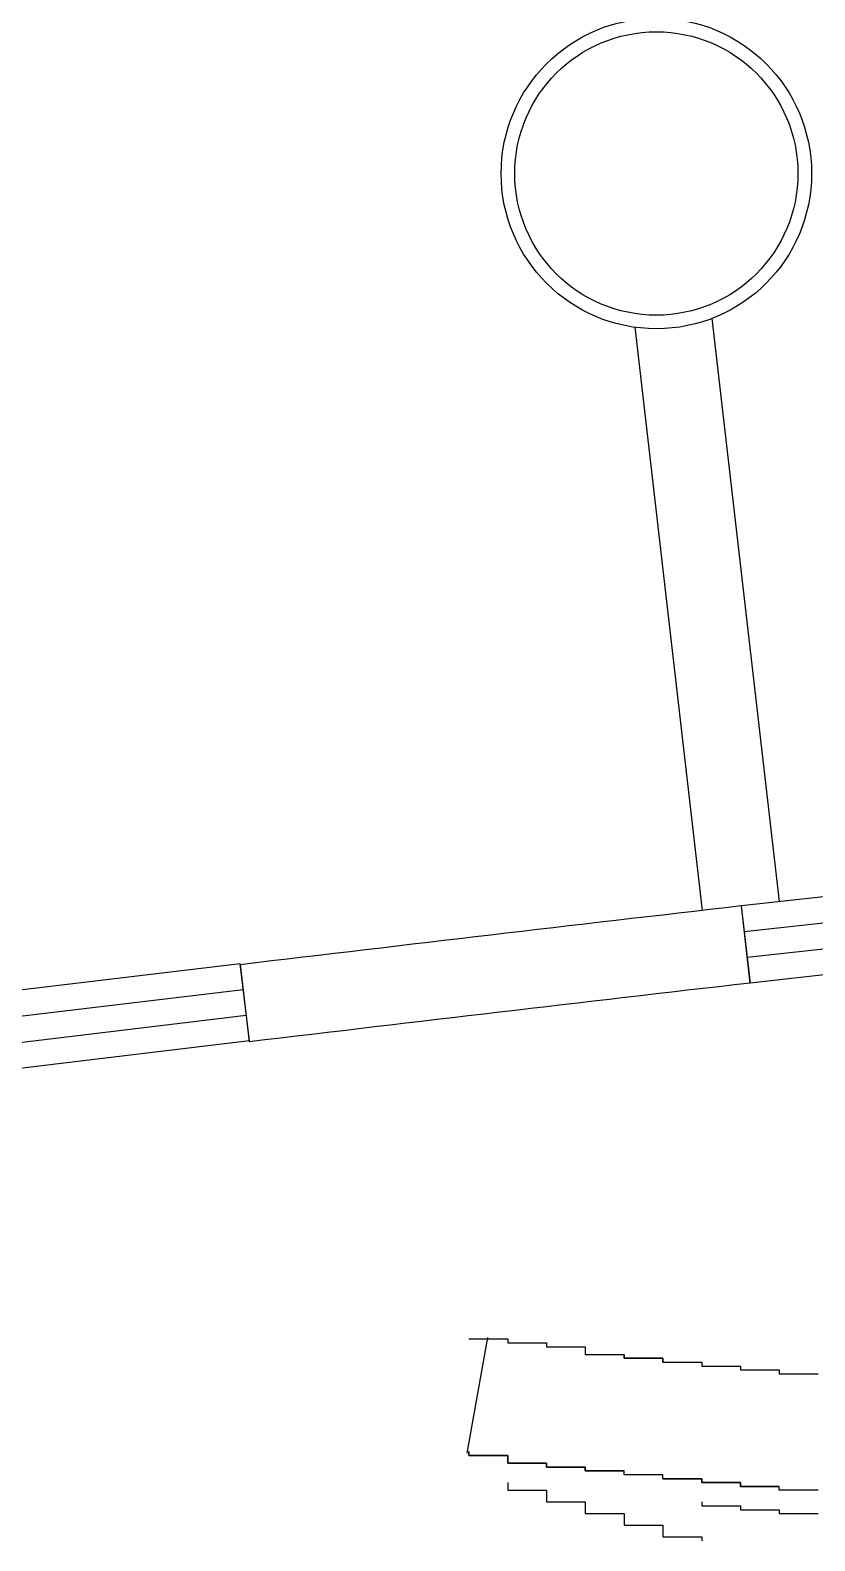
# Model space of a CAD drawing. Header units: millimetres. Extents: x -162945 to 7560, y -3558 to 130718.
# Drawn here: x -123009 to -120987, y -2201 to 1690 of the extents above; entities that cross this region are included whole.
import ezdxf

# ---------------------------------------------------------------- set-up
doc = ezdxf.new("R2010")
doc.units = ezdxf.units.MM
doc.header["$LTSCALE"] = 5
for name, color, linetype in [('A—\\M+5C7BD\\M+5CCE5', 7, 'Continuous'), ('E-COLS-F3$0$0S-COLS-LINE', 4, 'Continuous'), ('E1-RI-3F$0$A-GLAZ', 6, 'Continuous')]:
    doc.layers.add(name, color=color, linetype=linetype)

msp = doc.modelspace()

# ---------------------------------------------------------------- linework, layer by layer
for p, q in [((-119089.1, -333.2), (-121176.1, -565.9)), ((-121168.8, -632.2), (-119081.7, -399.4)), ((-121161.4, -698.4), (-119074.3, -465.7)), ((-119066.9, -532), (-121154, -764.7)), ((-121154, -764.7), (-121176.1, -565.9)), ((-122468.4, -715.1), (-124553.5, -964.7)), ((-122444.6, -913.7), (-122468.4, -715.1)), ((-124545.6, -1030.9), (-122460.5, -781.3)), ((-124537.7, -1097.1), (-122452.6, -847.5)), ((-122444.6, -913.7), (-124529.8, -1163.3))]:
    msp.add_line(p, q)
at = {"layer": 'A—\\M+5C7BD\\M+5CCE5'}
for p, q in [((-121252.1, 947.2), (-121078.8, -554.7)), ((-121450.8, 924.5), (-121277.4, -577.7)), ((-121177, -566), (-121154, -764.7)), ((-122468.1, -717.3), (-122445.1, -916))]:
    msp.add_line(p, q, dxfattribs=at)
for radius, start, end in [(487085.4, 96.607736, 96.760655), (486885.4, 96.607737, 96.760719)]:
    msp.add_arc((-65127.4, -484415.8), radius, start, end, dxfattribs=at)
at = {"layer": 'E-COLS-F3$0$0S-COLS-LINE', "color": 255}
for radius in [400, 365]:
    msp.add_circle((-121395.5, 1320.6), radius, dxfattribs=at)
at = {"layer": 'E1-RI-3F$0$A-GLAZ', "color": 8}
for p, q in [((-121883.5, -1976), (-121830.2, -1677.6)), ((-121878.7, -1681.3), (-121778.7, -1681.3)), ((-121778.7, -1681.3), (-121778.7, -1681.3)), ((-121778.7, -1681.3), (-121778.7, -1681.3)), ((-121778.7, -1681.3), (-121778.7, -1681.3)), ((-121778.7, -1681.3), (-121778.7, -1681.3)), ((-121778.7, -1681.3), (-121778.7, -1691.3)), ((-121778.7, -1691.3), (-121778.7, -1691.3)), ((-121778.7, -1691.3), (-121778.7, -1691.3)), ((-121778.7, -1691.3), (-121678.7, -1691.3)), ((-121678.7, -1691.3), (-121678.7, -1691.3)), ((-121678.7, -1691.3), (-121678.7, -1691.3)), ((-121678.7, -1691.3), (-121678.7, -1701.3)), ((-121678.7, -1701.3), (-121678.7, -1701.3)), ((-121678.7, -1701.3), (-121678.7, -1701.3)), ((-121678.7, -1701.3), (-121678.7, -1701.3)), ((-121678.7, -1701.3), (-121678.7, -1701.3)), ((-121678.7, -1701.3), (-121678.7, -1701.3)), ((-121678.7, -1701.3), (-121578.7, -1701.3)), ((-121578.7, -1701.3), (-121578.7, -1711.3)), ((-121578.7, -1711.3), (-121578.7, -1711.3)), ((-121578.7, -1711.3), (-121578.7, -1711.3)), ((-121578.7, -1711.3), (-121578.7, -1711.3)), ((-121578.7, -1711.3), (-121578.7, -1711.3)), ((-121578.7, -1711.3), (-121578.7, -1711.3)), ((-121578.7, -1711.3), (-121578.7, -1711.3)), ((-121578.7, -1711.3), (-121578.7, -1721.3)), ((-121578.7, -1721.3), (-121478.7, -1721.3)), ((-121478.7, -1721.3), (-121478.7, -1721.3)), ((-121478.7, -1721.3), (-121478.7, -1721.3)), ((-121478.7, -1721.3), (-121478.7, -1721.3)), ((-121478.7, -1721.3), (-121478.7, -1721.3)), ((-121478.7, -1721.3), (-121478.7, -1721.3)), ((-121478.7, -1721.3), (-121478.7, -1731.3)), ((-121478.7, -1731.3), (-121478.7, -1731.3)), ((-121478.7, -1731.3), (-121478.7, -1731.3)), ((-121478.7, -1731.3), (-121378.7, -1731.3)), ((-121378.7, -1731.3), (-121378.7, -1731.3)), ((-121378.7, -1731.3), (-121378.7, -1731.3)), ((-121378.7, -1731.3), (-121378.7, -1731.3)), ((-121378.7, -1731.3), (-121378.7, -1731.3)), ((-121378.7, -1731.3), (-121378.7, -1741.3)), ((-121378.7, -1741.3), (-121378.7, -1741.3)), ((-121378.7, -1741.3), (-121378.7, -1741.3)), ((-121378.7, -1741.3), (-121278.7, -1741.3)), ((-121278.7, -1741.3), (-121278.7, -1741.3)), ((-121278.7, -1741.3), (-121278.7, -1741.3)), ((-121278.7, -1741.3), (-121278.7, -1741.3)), ((-121278.7, -1741.3), (-121278.7, -1741.3)), ((-121278.7, -1741.3), (-121278.7, -1741.3)), ((-121278.7, -1741.3), (-121278.7, -1751.3)), ((-121278.7, -1751.3), (-121278.7, -1751.3)), ((-121278.7, -1751.3), (-121278.7, -1751.3)), ((-121278.7, -1751.3), (-121178.7, -1751.3)), ((-121178.7, -1751.3), (-121178.7, -1751.3)), ((-121178.7, -1751.3), (-121178.7, -1751.3)), ((-121178.7, -1751.3), (-121178.7, -1751.3)), ((-121178.7, -1751.3), (-121178.7, -1751.3)), ((-121178.7, -1751.3), (-121178.7, -1751.3)), ((-121178.7, -1751.3), (-121178.7, -1761.3)), ((-121178.7, -1761.3), (-121178.7, -1761.3)), ((-121178.7, -1761.3), (-121178.7, -1761.3)), ((-121178.7, -1761.3), (-121078.7, -1761.3)), ((-121078.7, -1761.3), (-121078.7, -1761.3)), ((-121078.7, -1761.3), (-121078.7, -1761.3)), ((-121078.7, -1761.3), (-121078.7, -1761.3)), ((-121078.7, -1761.3), (-121078.7, -1761.3)), ((-121078.7, -1761.3), (-121078.7, -1761.3)), ((-121078.7, -1761.3), (-121078.7, -1761.3)), ((-121078.7, -1761.3), (-121078.7, -1761.3)), ((-121078.7, -1761.3), (-121078.7, -1771.3)), ((-121078.7, -1771.3), (-120978.7, -1771.3)), ((-121878.7, -1981.3), (-121878.7, -1971.3)), ((-121878.7, -1971.3), (-121878.7, -1981.3)), ((-121778.7, -1981.3), (-121878.7, -1981.3)), ((-121878.7, -1981.3), (-121878.7, -1981.3)), ((-121878.7, -1981.3), (-121878.7, -1981.3)), ((-121878.7, -1981.3), (-121878.7, -1981.3)), ((-121878.7, -1981.3), (-121878.7, -1981.3)), ((-121878.7, -1981.3), (-121878.7, -1981.3)), ((-121878.7, -1981.3), (-121878.7, -1981.3)), ((-121878.7, -1981.3), (-121878.7, -1981.3)), ((-121878.7, -1981.3), (-121878.7, -1981.3)), ((-121878.7, -1981.3), (-121878.7, -1981.3)), ((-121878.7, -1981.3), (-121878.7, -1981.3)), ((-121878.7, -1981.3), (-121878.7, -1981.3)), ((-121878.7, -1981.3), (-121878.7, -1981.3)), ((-121878.7, -1981.3), (-121878.7, -1981.3)), ((-121878.7, -1981.3), (-121878.7, -1981.3)), ((-121878.7, -1981.3), (-121878.7, -1981.3)), ((-121878.7, -1981.3), (-121878.7, -1981.3)), ((-121878.7, -1981.3), (-121878.7, -1981.3)), ((-121878.7, -1981.3), (-121878.7, -1981.3)), ((-121878.7, -1981.3), (-121878.7, -1981.3)), ((-121878.7, -1981.3), (-121878.7, -1981.3)), ((-121878.7, -1981.3), (-121778.7, -1981.3)), ((-121778.7, -1991.3), (-121778.7, -1981.3)), ((-121778.7, -1981.3), (-121778.7, -1981.3)), ((-121778.7, -1981.3), (-121778.7, -1981.3)), ((-121778.7, -1981.3), (-121778.7, -1981.3)), ((-121778.7, -1981.3), (-121778.7, -1981.3)), ((-121778.7, -1981.3), (-121778.7, -1981.3)), ((-121778.7, -1981.3), (-121778.7, -1991.3)), ((-121778.7, -2001.3), (-121778.7, -1991.3)), ((-121778.7, -1991.3), (-121778.7, -1991.3)), ((-121778.7, -1991.3), (-121778.7, -1991.3)), ((-121778.7, -1991.3), (-121778.7, -1991.3)), ((-121778.7, -1991.3), (-121778.7, -1991.3)), ((-121778.7, -1991.3), (-121778.7, -1991.3)), ((-121778.7, -1991.3), (-121778.7, -1991.3)), ((-121778.7, -1991.3), (-121778.7, -1991.3)), ((-121778.7, -1991.3), (-121778.7, -1991.3)), ((-121778.7, -1991.3), (-121778.7, -1991.3)), ((-121778.7, -1991.3), (-121778.7, -1991.3)), ((-121778.7, -1991.3), (-121778.7, -1991.3)), ((-121778.7, -1991.3), (-121778.7, -1991.3)), ((-121778.7, -1991.3), (-121778.7, -1991.3)), ((-121778.7, -1991.3), (-121778.7, -1991.3)), ((-121778.7, -1991.3), (-121778.7, -1991.3)), ((-121778.7, -1991.3), (-121778.7, -1991.3)), ((-121778.7, -1991.3), (-121778.7, -1991.3)), ((-121778.7, -1991.3), (-121778.7, -1991.3)), ((-121778.7, -1991.3), (-121778.7, -1991.3)), ((-121778.7, -1991.3), (-121778.7, -1991.3)), ((-121778.7, -1991.3), (-121778.7, -1991.3)), ((-121778.7, -1991.3), (-121778.7, -1991.3)), ((-121778.7, -1991.3), (-121778.7, -1991.3)), ((-121778.7, -1991.3), (-121778.7, -1991.3)), ((-121778.7, -1991.3), (-121778.7, -1991.3)), ((-121778.7, -1991.3), (-121778.7, -1991.3)), ((-121778.7, -1991.3), (-121778.7, -1991.3)), ((-121778.7, -1991.3), (-121778.7, -1991.3)), ((-121778.7, -1991.3), (-121778.7, -2001.3)), ((-121678.7, -2001.3), (-121778.7, -2001.3)), ((-121778.7, -2001.3), (-121778.7, -2001.3)), ((-121778.7, -2001.3), (-121778.7, -2001.3)), ((-121778.7, -2001.3), (-121778.7, -2001.3)), ((-121778.7, -2001.3), (-121678.7, -2001.3)), ((-121678.7, -2011.3), (-121678.7, -2001.3)), ((-121678.7, -2001.3), (-121678.7, -2001.3)), ((-121678.7, -2001.3), (-121678.7, -2001.3)), ((-121678.7, -2001.3), (-121678.7, -2001.3)), ((-121678.7, -2001.3), (-121678.7, -2001.3)), ((-121678.7, -2001.3), (-121678.7, -2001.3)), ((-121678.7, -2001.3), (-121678.7, -2001.3)), ((-121678.7, -2001.3), (-121678.7, -2001.3)), ((-121678.7, -2001.3), (-121678.7, -2001.3)), ((-121678.7, -2001.3), (-121678.7, -2001.3)), ((-121678.7, -2001.3), (-121678.7, -2001.3)), ((-121678.7, -2001.3), (-121678.7, -2001.3)), ((-121678.7, -2001.3), (-121678.7, -2001.3)), ((-121678.7, -2001.3), (-121678.7, -2001.3)), ((-121678.7, -2001.3), (-121678.7, -2001.3)), ((-121678.7, -2001.3), (-121678.7, -2001.3)), ((-121678.7, -2001.3), (-121678.7, -2001.3)), ((-121678.7, -2001.3), (-121678.7, -2001.3)), ((-121678.7, -2001.3), (-121678.7, -2001.3)), ((-121678.7, -2001.3), (-121678.7, -2001.3)), ((-121678.7, -2001.3), (-121678.7, -2001.3)), ((-121678.7, -2001.3), (-121678.7, -2001.3)), ((-121678.7, -2001.3), (-121678.7, -2001.3)), ((-121678.7, -2001.3), (-121678.7, -2001.3)), ((-121678.7, -2001.3), (-121678.7, -2001.3)), ((-121678.7, -2001.3), (-121678.7, -2001.3)), ((-121678.7, -2001.3), (-121678.7, -2011.3)), ((-121578.7, -2011.3), (-121678.7, -2011.3)), ((-121678.7, -2011.3), (-121678.7, -2011.3)), ((-121678.7, -2011.3), (-121678.7, -2011.3)), ((-121678.7, -2011.3), (-121678.7, -2011.3)), ((-121678.7, -2011.3), (-121678.7, -2011.3)), ((-121678.7, -2011.3), (-121678.7, -2011.3)), ((-121678.7, -2011.3), (-121678.7, -2011.3)), ((-121678.7, -2011.3), (-121678.7, -2011.3)), ((-121678.7, -2011.3), (-121678.7, -2011.3)), ((-121678.7, -2011.3), (-121678.7, -2011.3)), ((-121678.7, -2011.3), (-121678.7, -2011.3)), ((-121678.7, -2011.3), (-121678.7, -2011.3)), ((-121678.7, -2011.3), (-121678.7, -2011.3)), ((-121678.7, -2011.3), (-121678.7, -2011.3)), ((-121678.7, -2011.3), (-121578.7, -2011.3)), ((-121578.7, -2021.3), (-121578.7, -2011.3)), ((-121578.7, -2011.3), (-121578.7, -2011.3)), ((-121578.7, -2011.3), (-121578.7, -2011.3)), ((-121578.7, -2011.3), (-121578.7, -2011.3)), ((-121578.7, -2011.3), (-121578.7, -2011.3)), ((-121578.7, -2011.3), (-121578.7, -2011.3)), ((-121578.7, -2011.3), (-121578.7, -2011.3)), ((-121578.7, -2011.3), (-121578.7, -2011.3)), ((-121578.7, -2011.3), (-121578.7, -2011.3)), ((-121578.7, -2011.3), (-121578.7, -2011.3)), ((-121578.7, -2011.3), (-121578.7, -2011.3)), ((-121578.7, -2011.3), (-121578.7, -2011.3)), ((-121578.7, -2011.3), (-121578.7, -2011.3)), ((-121578.7, -2011.3), (-121578.7, -2011.3)), ((-121578.7, -2011.3), (-121578.7, -2011.3)), ((-121578.7, -2011.3), (-121578.7, -2011.3)), ((-121578.7, -2011.3), (-121578.7, -2011.3)), ((-121578.7, -2011.3), (-121578.7, -2011.3)), ((-121578.7, -2011.3), (-121578.7, -2021.3)), ((-121478.7, -2021.3), (-121578.7, -2021.3)), ((-121578.7, -2021.3), (-121578.7, -2021.3)), ((-121578.7, -2021.3), (-121578.7, -2021.3)), ((-121578.7, -2021.3), (-121578.7, -2021.3)), ((-121578.7, -2021.3), (-121578.7, -2021.3)), ((-121578.7, -2021.3), (-121578.7, -2021.3)), ((-121578.7, -2021.3), (-121578.7, -2021.3)), ((-121578.7, -2021.3), (-121578.7, -2021.3)), ((-121578.7, -2021.3), (-121578.7, -2021.3)), ((-121578.7, -2021.3), (-121578.7, -2021.3)), ((-121578.7, -2021.3), (-121578.7, -2021.3)), ((-121578.7, -2021.3), (-121578.7, -2021.3)), ((-121578.7, -2021.3), (-121578.7, -2021.3)), ((-121578.7, -2021.3), (-121578.7, -2021.3)), ((-121578.7, -2021.3), (-121578.7, -2021.3)), ((-121578.7, -2021.3), (-121578.7, -2021.3)), ((-121578.7, -2021.3), (-121578.7, -2021.3)), ((-121578.7, -2021.3), (-121578.7, -2021.3)), ((-121578.7, -2021.3), (-121578.7, -2021.3)), ((-121578.7, -2021.3), (-121578.7, -2021.3)), ((-121578.7, -2021.3), (-121578.7, -2021.3)), ((-121578.7, -2021.3), (-121578.7, -2021.3)), ((-121578.7, -2021.3), (-121478.7, -2021.3)), ((-121478.7, -2031.3), (-121478.7, -2021.3)), ((-121478.7, -2021.3), (-121478.7, -2021.3)), ((-121478.7, -2021.3), (-121478.7, -2021.3)), ((-121478.7, -2021.3), (-121478.7, -2021.3)), ((-121478.7, -2021.3), (-121478.7, -2021.3)), ((-121478.7, -2021.3), (-121478.7, -2021.3)), ((-121478.7, -2021.3), (-121478.7, -2021.3)), ((-121478.7, -2021.3), (-121478.7, -2021.3)), ((-121478.7, -2021.3), (-121478.7, -2021.3)), ((-121478.7, -2021.3), (-121478.7, -2021.3)), ((-121478.7, -2021.3), (-121478.7, -2021.3)), ((-121478.7, -2021.3), (-121478.7, -2021.3)), ((-121778.7, -2051.3), (-121778.7, -2051.3)), ((-121778.7, -2051.3), (-121778.7, -2051.3)), ((-121778.7, -2051.3), (-121778.7, -2051.3)), ((-121778.7, -2051.3), (-121778.7, -2051.3)), ((-121778.7, -2051.3), (-121778.7, -2051.3)), ((-121778.7, -2051.3), (-121778.7, -2051.3)), ((-121778.7, -2051.3), (-121778.7, -2051.3)), ((-121778.7, -2051.3), (-121778.7, -2051.3)), ((-121778.7, -2051.3), (-121778.7, -2051.3)), ((-121778.7, -2051.3), (-121778.7, -2051.3)), ((-121778.7, -2051.3), (-121778.7, -2061.3)), ((-121778.7, -2061.3), (-121778.7, -2061.3)), ((-121778.7, -2061.3), (-121778.7, -2061.3)), ((-121778.7, -2061.3), (-121778.7, -2061.3)), ((-121778.7, -2061.3), (-121778.7, -2061.3)), ((-121778.7, -2061.3), (-121778.7, -2061.3)), ((-121778.7, -2061.3), (-121778.7, -2061.3)), ((-121778.7, -2061.3), (-121778.7, -2061.3)), ((-121778.7, -2061.3), (-121778.7, -2061.3)), ((-121778.7, -2061.3), (-121778.7, -2061.3)), ((-121778.7, -2061.3), (-121778.7, -2061.3)), ((-121778.7, -2061.3), (-121778.7, -2061.3)), ((-121778.7, -2061.3), (-121778.7, -2071.3)), ((-121378.7, -2031.3), (-121478.7, -2031.3)), ((-121478.7, -2031.3), (-121478.7, -2031.3)), ((-121478.7, -2031.3), (-121478.7, -2031.3)), ((-121478.7, -2031.3), (-121478.7, -2031.3)), ((-121478.7, -2031.3), (-121478.7, -2031.3)), ((-121478.7, -2031.3), (-121478.7, -2031.3)), ((-121378.7, -2041.3), (-121378.7, -2031.3)), ((-121378.7, -2031.3), (-121378.7, -2031.3)), ((-121278.7, -2041.3), (-121378.7, -2041.3)), ((-121378.7, -2041.3), (-121378.7, -2041.3)), ((-121378.7, -2041.3), (-121378.7, -2041.3)), ((-121378.7, -2041.3), (-121378.7, -2041.3)), ((-121378.7, -2041.3), (-121378.7, -2041.3)), ((-121378.7, -2041.3), (-121378.7, -2041.3)), ((-121378.7, -2041.3), (-121378.7, -2041.3)), ((-121278.7, -2051.3), (-121278.7, -2041.3)), ((-121278.7, -2041.3), (-121278.7, -2041.3)), ((-121178.7, -2051.3), (-121278.7, -2051.3)), ((-121278.7, -2051.3), (-121278.7, -2051.3)), ((-121278.7, -2051.3), (-121278.7, -2051.3)), ((-121278.7, -2051.3), (-121278.7, -2051.3)), ((-121278.7, -2051.3), (-121278.7, -2051.3)), ((-121278.7, -2051.3), (-121278.7, -2051.3)), ((-121278.7, -2051.3), (-121278.7, -2051.3)), ((-121178.7, -2061.3), (-121178.7, -2051.3)), ((-121178.7, -2051.3), (-121178.7, -2051.3)), ((-121078.7, -2061.3), (-121178.7, -2061.3)), ((-121178.7, -2061.3), (-121178.7, -2061.3)), ((-121178.7, -2061.3), (-121178.7, -2061.3)), ((-121178.7, -2061.3), (-121178.7, -2061.3)), ((-121178.7, -2061.3), (-121178.7, -2061.3)), ((-121178.7, -2061.3), (-121178.7, -2061.3)), ((-121178.7, -2061.3), (-121178.7, -2061.3)), ((-121078.7, -2071.3), (-121078.7, -2061.3)), ((-121078.7, -2061.3), (-121078.7, -2061.3)), ((-121078.7, -2061.3), (-121078.7, -2061.3)), ((-121778.7, -2071.3), (-121778.7, -2071.3)), ((-121778.7, -2071.3), (-121678.7, -2071.3)), ((-121678.7, -2071.3), (-121678.7, -2071.3)), ((-121678.7, -2071.3), (-121678.7, -2071.3)), ((-121678.7, -2071.3), (-121678.7, -2071.3)), ((-121678.7, -2071.3), (-121678.7, -2071.3)), ((-121678.7, -2071.3), (-121678.7, -2071.3)), ((-121678.7, -2071.3), (-121678.7, -2071.3)), ((-121678.7, -2071.3), (-121678.7, -2071.3)), ((-121678.7, -2071.3), (-121678.7, -2071.3)), ((-121678.7, -2071.3), (-121678.7, -2071.3)), ((-121678.7, -2071.3), (-121678.7, -2081.3)), ((-121678.7, -2081.3), (-121678.7, -2081.3)), ((-121678.7, -2081.3), (-121678.7, -2081.3)), ((-121678.7, -2081.3), (-121678.7, -2081.3)), ((-121678.7, -2081.3), (-121678.7, -2081.3)), ((-121678.7, -2081.3), (-121678.7, -2081.3)), ((-121678.7, -2081.3), (-121678.7, -2081.3)), ((-121678.7, -2081.3), (-121678.7, -2081.3)), ((-121678.7, -2081.3), (-121678.7, -2081.3)), ((-121678.7, -2081.3), (-121678.7, -2081.3)), ((-121678.7, -2081.3), (-121678.7, -2081.3)), ((-121678.7, -2081.3), (-121678.7, -2081.3)), ((-121678.7, -2081.3), (-121678.7, -2081.3)), ((-121678.7, -2081.3), (-121678.7, -2091.3)), ((-121678.7, -2091.3), (-121678.7, -2091.3)), ((-121678.7, -2091.3), (-121678.7, -2091.3)), ((-121678.7, -2091.3), (-121678.7, -2091.3)), ((-121678.7, -2091.3), (-121678.7, -2091.3)), ((-121678.7, -2091.3), (-121678.7, -2091.3)), ((-121678.7, -2091.3), (-121678.7, -2091.3)), ((-121678.7, -2091.3), (-121678.7, -2091.3)), ((-121678.7, -2091.3), (-121678.7, -2091.3)), ((-121678.7, -2091.3), (-121678.7, -2091.3)), ((-121678.7, -2091.3), (-121678.7, -2091.3)), ((-121678.7, -2091.3), (-121678.7, -2091.3)), ((-121678.7, -2091.3), (-121678.7, -2101.3)), ((-120978.7, -2071.3), (-121078.7, -2071.3)), ((-121078.7, -2071.3), (-121078.7, -2071.3)), ((-121078.7, -2071.3), (-121078.7, -2071.3)), ((-121078.7, -2071.3), (-121078.7, -2071.3)), ((-121078.7, -2071.3), (-121078.7, -2071.3)), ((-121078.7, -2071.3), (-121078.7, -2071.3)), ((-121678.7, -2101.3), (-121678.7, -2101.3)), ((-121678.7, -2101.3), (-121678.7, -2101.3)), ((-121678.7, -2101.3), (-121678.7, -2101.3)), ((-121678.7, -2101.3), (-121578.7, -2101.3)), ((-121578.7, -2101.3), (-121578.7, -2101.3)), ((-121578.7, -2101.3), (-121578.7, -2101.3)), ((-121578.7, -2101.3), (-121578.7, -2101.3)), ((-121578.7, -2101.3), (-121578.7, -2101.3)), ((-121578.7, -2101.3), (-121578.7, -2101.3)), ((-121578.7, -2101.3), (-121578.7, -2101.3)), ((-121578.7, -2101.3), (-121578.7, -2101.3)), ((-121578.7, -2101.3), (-121578.7, -2111.3)), ((-121578.7, -2111.3), (-121578.7, -2111.3)), ((-121578.7, -2111.3), (-121578.7, -2111.3)), ((-121578.7, -2111.3), (-121578.7, -2111.3)), ((-121578.7, -2111.3), (-121578.7, -2111.3)), ((-121578.7, -2111.3), (-121578.7, -2111.3)), ((-121578.7, -2111.3), (-121578.7, -2111.3)), ((-121578.7, -2111.3), (-121578.7, -2111.3)), ((-121578.7, -2111.3), (-121578.7, -2111.3)), ((-121578.7, -2111.3), (-121578.7, -2111.3)), ((-121578.7, -2111.3), (-121578.7, -2111.3)), ((-121578.7, -2111.3), (-121578.7, -2111.3)), ((-121578.7, -2111.3), (-121578.7, -2111.3)), ((-121578.7, -2111.3), (-121578.7, -2121.3)), ((-121578.7, -2121.3), (-121578.7, -2121.3)), ((-121578.7, -2121.3), (-121578.7, -2121.3)), ((-121578.7, -2121.3), (-121578.7, -2121.3)), ((-121578.7, -2121.3), (-121578.7, -2121.3)), ((-121578.7, -2121.3), (-121578.7, -2121.3)), ((-121578.7, -2121.3), (-121578.7, -2121.3)), ((-121578.7, -2121.3), (-121578.7, -2121.3)), ((-121578.7, -2121.3), (-121578.7, -2121.3)), ((-121578.7, -2121.3), (-121578.7, -2121.3)), ((-121578.7, -2121.3), (-121578.7, -2121.3)), ((-121578.7, -2121.3), (-121578.7, -2121.3)), ((-121578.7, -2121.3), (-121578.7, -2131.3)), ((-121578.7, -2131.3), (-121578.7, -2131.3)), ((-121578.7, -2131.3), (-121578.7, -2131.3)), ((-121578.7, -2131.3), (-121578.7, -2131.3)), ((-121578.7, -2131.3), (-121578.7, -2131.3)), ((-121578.7, -2131.3), (-121578.7, -2131.3)), ((-121578.7, -2131.3), (-121578.7, -2131.3)), ((-121578.7, -2131.3), (-121478.7, -2131.3)), ((-121478.7, -2131.3), (-121478.7, -2131.3)), ((-121478.7, -2131.3), (-121478.7, -2131.3)), ((-121478.7, -2131.3), (-121478.7, -2131.3)), ((-121478.7, -2131.3), (-121478.7, -2131.3)), ((-121478.7, -2131.3), (-121478.7, -2141.3)), ((-121278.7, -2101.3), (-121278.7, -2101.3)), ((-121278.7, -2101.3), (-121278.7, -2101.3)), ((-121278.7, -2101.3), (-121278.7, -2101.3)), ((-121278.7, -2101.3), (-121278.7, -2101.3)), ((-121278.7, -2101.3), (-121278.7, -2101.3)), ((-121278.7, -2101.3), (-121278.7, -2111.3)), ((-121278.7, -2111.3), (-121278.7, -2111.3)), ((-121278.7, -2111.3), (-121278.7, -2111.3)), ((-121278.7, -2111.3), (-121278.7, -2111.3)), ((-121278.7, -2111.3), (-121278.7, -2111.3)), ((-121278.7, -2111.3), (-121278.7, -2111.3)), ((-121278.7, -2111.3), (-121278.7, -2111.3)), ((-121278.7, -2111.3), (-121278.7, -2111.3)), ((-121278.7, -2111.3), (-121278.7, -2111.3)), ((-121278.7, -2111.3), (-121278.7, -2111.3)), ((-121278.7, -2111.3), (-121278.7, -2111.3)), ((-121278.7, -2111.3), (-121278.7, -2111.3)), ((-121278.7, -2111.3), (-121278.7, -2111.3)), ((-121278.7, -2111.3), (-121278.7, -2111.3)), ((-121278.7, -2111.3), (-121278.7, -2111.3)), ((-121278.7, -2111.3), (-121278.7, -2111.3)), ((-121278.7, -2111.3), (-121278.7, -2111.3)), ((-121278.7, -2111.3), (-121278.7, -2111.3)), ((-121278.7, -2111.3), (-121278.7, -2111.3)), ((-121278.7, -2111.3), (-121278.7, -2111.3)), ((-121278.7, -2111.3), (-121178.7, -2111.3)), ((-121178.7, -2111.3), (-121178.7, -2111.3)), ((-121178.7, -2111.3), (-121178.7, -2111.3)), ((-121178.7, -2111.3), (-121178.7, -2111.3)), ((-121178.7, -2111.3), (-121178.7, -2111.3)), ((-121178.7, -2111.3), (-121178.7, -2111.3)), ((-121178.7, -2111.3), (-121178.7, -2111.3)), ((-121178.7, -2111.3), (-121178.7, -2111.3)), ((-121178.7, -2111.3), (-121178.7, -2111.3)), ((-121178.7, -2111.3), (-121178.7, -2111.3)), ((-121178.7, -2111.3), (-121178.7, -2111.3)), ((-121178.7, -2111.3), (-121178.7, -2111.3)), ((-121178.7, -2111.3), (-121178.7, -2111.3)), ((-121178.7, -2111.3), (-121178.7, -2111.3)), ((-121178.7, -2111.3), (-121178.7, -2121.3)), ((-121178.7, -2121.3), (-121178.7, -2121.3)), ((-121178.7, -2121.3), (-121178.7, -2121.3)), ((-121178.7, -2121.3), (-121178.7, -2121.3)), ((-121178.7, -2121.3), (-121178.7, -2121.3)), ((-121178.7, -2121.3), (-121178.7, -2121.3)), ((-121178.7, -2121.3), (-121178.7, -2121.3)), ((-121178.7, -2121.3), (-121178.7, -2121.3)), ((-121178.7, -2121.3), (-121178.7, -2121.3)), ((-121178.7, -2121.3), (-121178.7, -2121.3)), ((-121178.7, -2121.3), (-121178.7, -2121.3)), ((-121178.7, -2121.3), (-121178.7, -2121.3)), ((-121178.7, -2121.3), (-121178.7, -2121.3)), ((-121178.7, -2121.3), (-121178.7, -2121.3)), ((-121178.7, -2121.3), (-121178.7, -2121.3)), ((-121178.7, -2121.3), (-121178.7, -2121.3)), ((-121178.7, -2121.3), (-121178.7, -2121.3)), ((-121178.7, -2121.3), (-121178.7, -2121.3)), ((-121178.7, -2121.3), (-121178.7, -2121.3)), ((-121178.7, -2121.3), (-121178.7, -2121.3)), ((-121178.7, -2121.3), (-121178.7, -2121.3)), ((-121178.7, -2121.3), (-121178.7, -2121.3)), ((-121178.7, -2121.3), (-121178.7, -2121.3)), ((-121178.7, -2121.3), (-121178.7, -2121.3)), ((-121178.7, -2121.3), (-121078.7, -2121.3)), ((-121078.7, -2121.3), (-121078.7, -2121.3)), ((-121078.7, -2121.3), (-121078.7, -2121.3)), ((-121078.7, -2121.3), (-121078.7, -2121.3)), ((-121078.7, -2121.3), (-121078.7, -2121.3)), ((-121078.7, -2121.3), (-121078.7, -2121.3)), ((-121078.7, -2121.3), (-121078.7, -2121.3)), ((-121078.7, -2121.3), (-121078.7, -2121.3)), ((-121078.7, -2121.3), (-121078.7, -2121.3)), ((-121078.7, -2121.3), (-121078.7, -2131.3)), ((-121078.7, -2131.3), (-121078.7, -2131.3)), ((-121078.7, -2131.3), (-121078.7, -2131.3)), ((-121078.7, -2131.3), (-121078.7, -2131.3)), ((-121078.7, -2131.3), (-121078.7, -2131.3)), ((-121078.7, -2131.3), (-121078.7, -2131.3)), ((-121078.7, -2131.3), (-121078.7, -2131.3)), ((-121078.7, -2131.3), (-121078.7, -2131.3)), ((-121078.7, -2131.3), (-121078.7, -2131.3)), ((-121078.7, -2131.3), (-121078.7, -2131.3)), ((-121078.7, -2131.3), (-121078.7, -2131.3)), ((-121078.7, -2131.3), (-121078.7, -2131.3)), ((-121078.7, -2131.3), (-121078.7, -2131.3)), ((-121078.7, -2131.3), (-121078.7, -2131.3)), ((-121078.7, -2131.3), (-121078.7, -2131.3)), ((-121078.7, -2131.3), (-121078.7, -2131.3)), ((-121078.7, -2131.3), (-121078.7, -2131.3)), ((-121078.7, -2131.3), (-121078.7, -2131.3)), ((-121078.7, -2131.3), (-121078.7, -2131.3)), ((-121078.7, -2131.3), (-121078.7, -2131.3)), ((-121078.7, -2131.3), (-121078.7, -2131.3)), ((-121078.7, -2131.3), (-121078.7, -2131.3)), ((-121078.7, -2131.3), (-121078.7, -2131.3)), ((-121078.7, -2131.3), (-121078.7, -2131.3)), ((-121078.7, -2131.3), (-121078.7, -2131.3)), ((-121078.7, -2131.3), (-121078.7, -2131.3)), ((-121078.7, -2131.3), (-121078.7, -2131.3)), ((-121078.7, -2131.3), (-121078.7, -2131.3)), ((-121078.7, -2131.3), (-121078.7, -2131.3)), ((-121078.7, -2131.3), (-120978.7, -2131.3)), ((-121478.7, -2141.3), (-121478.7, -2141.3)), ((-121478.7, -2141.3), (-121478.7, -2141.3)), ((-121478.7, -2141.3), (-121478.7, -2141.3)), ((-121478.7, -2141.3), (-121478.7, -2141.3)), ((-121478.7, -2141.3), (-121478.7, -2141.3)), ((-121478.7, -2141.3), (-121478.7, -2141.3)), ((-121478.7, -2141.3), (-121478.7, -2141.3)), ((-121478.7, -2141.3), (-121478.7, -2141.3)), ((-121478.7, -2141.3), (-121478.7, -2141.3)), ((-121478.7, -2141.3), (-121478.7, -2141.3)), ((-121478.7, -2141.3), (-121478.7, -2141.3)), ((-121478.7, -2141.3), (-121478.7, -2141.3)), ((-121478.7, -2141.3), (-121478.7, -2151.3)), ((-121478.7, -2151.3), (-121478.7, -2151.3)), ((-121478.7, -2151.3), (-121478.7, -2151.3)), ((-121478.7, -2151.3), (-121478.7, -2151.3)), ((-121478.7, -2151.3), (-121478.7, -2151.3)), ((-121478.7, -2151.3), (-121478.7, -2151.3)), ((-121478.7, -2151.3), (-121478.7, -2151.3)), ((-121478.7, -2151.3), (-121478.7, -2151.3)), ((-121478.7, -2151.3), (-121478.7, -2151.3)), ((-121478.7, -2151.3), (-121478.7, -2151.3)), ((-121478.7, -2151.3), (-121478.7, -2151.3)), ((-121478.7, -2151.3), (-121478.7, -2151.3)), ((-121478.7, -2151.3), (-121478.7, -2161.3)), ((-121478.7, -2161.3), (-121478.7, -2161.3)), ((-121478.7, -2161.3), (-121478.7, -2161.3)), ((-121478.7, -2161.3), (-121478.7, -2161.3)), ((-121478.7, -2161.3), (-121478.7, -2161.3)), ((-121478.7, -2161.3), (-121478.7, -2161.3)), ((-121478.7, -2161.3), (-121478.7, -2161.3)), ((-121478.7, -2161.3), (-121478.7, -2161.3)), ((-121478.7, -2161.3), (-121478.7, -2161.3)), ((-121478.7, -2161.3), (-121378.7, -2161.3)), ((-121378.7, -2161.3), (-121378.7, -2161.3)), ((-121378.7, -2161.3), (-121378.7, -2161.3)), ((-121378.7, -2161.3), (-121378.7, -2161.3)), ((-121378.7, -2161.3), (-121378.7, -2171.3)), ((-121378.7, -2171.3), (-121378.7, -2171.3)), ((-121378.7, -2171.3), (-121378.7, -2171.3)), ((-121378.7, -2171.3), (-121378.7, -2171.3)), ((-121378.7, -2171.3), (-121378.7, -2171.3)), ((-121378.7, -2171.3), (-121378.7, -2171.3)), ((-121378.7, -2171.3), (-121378.7, -2171.3)), ((-121378.7, -2171.3), (-121378.7, -2171.3)), ((-121378.7, -2171.3), (-121378.7, -2171.3)), ((-121378.7, -2171.3), (-121378.7, -2171.3)), ((-121378.7, -2171.3), (-121378.7, -2171.3)), ((-121378.7, -2171.3), (-121378.7, -2171.3)), ((-121378.7, -2171.3), (-121378.7, -2181.3)), ((-121378.7, -2181.3), (-121378.7, -2181.3)), ((-121378.7, -2181.3), (-121378.7, -2181.3)), ((-121378.7, -2181.3), (-121378.7, -2181.3)), ((-121378.7, -2181.3), (-121378.7, -2181.3)), ((-121378.7, -2181.3), (-121378.7, -2181.3)), ((-121378.7, -2181.3), (-121378.7, -2181.3)), ((-121378.7, -2181.3), (-121378.7, -2181.3)), ((-121378.7, -2181.3), (-121378.7, -2181.3)), ((-121378.7, -2181.3), (-121378.7, -2181.3)), ((-121378.7, -2181.3), (-121378.7, -2181.3)), ((-121378.7, -2181.3), (-121378.7, -2181.3)), ((-121378.7, -2181.3), (-121378.7, -2191.3)), ((-121378.7, -2191.3), (-121378.7, -2191.3)), ((-121378.7, -2191.3), (-121378.7, -2191.3)), ((-121378.7, -2191.3), (-121378.7, -2191.3)), ((-121378.7, -2191.3), (-121378.7, -2191.3)), ((-121378.7, -2191.3), (-121378.7, -2191.3)), ((-121378.7, -2191.3), (-121378.7, -2191.3)), ((-121378.7, -2191.3), (-121378.7, -2191.3)), ((-121378.7, -2191.3), (-121378.7, -2191.3)), ((-121378.7, -2191.3), (-121378.7, -2191.3)), ((-121378.7, -2191.3), (-121378.7, -2191.3)), ((-121378.7, -2191.3), (-121378.7, -2191.3)), ((-121378.7, -2191.3), (-121278.7, -2191.3)), ((-121278.7, -2191.3), (-121278.7, -2201.3)), ((-121278.7, -2201.3), (-121278.7, -2201.3)), ((-121278.7, -2201.3), (-121278.7, -2201.3)), ((-121278.7, -2201.3), (-121278.7, -2201.3)), ((-121278.7, -2201.3), (-121278.7, -2201.3)), ((-121278.7, -2201.3), (-121278.7, -2201.3)), ((-121278.7, -2201.3), (-121278.7, -2201.3)), ((-121278.7, -2201.3), (-121278.7, -2201.3))]:
    msp.add_line(p, q, dxfattribs=at)
for points in [[(-121378.7, -1741.3, 0), (-121378.7, -1741.3, 0), (-121378.7, -1741.3, 0), (-121378.7, -1741.3, 0), (-121378.7, -1741.3, 0), (-121378.7, -1741.3, 0), (-121378.7, -1741.3, 0), (-121378.7, -1741.3, 0), (-121378.7, -1741.3, 0), (-121378.7, -1741.3, 0), (-121378.7, -1741.3, 0), (-121378.7, -1741.3, 0), (-121378.7, -1741.3, 0), (-121378.7, -1741.3, 0), (-121378.7, -1741.3, 0), (-121378.7, -1741.3, 0), (-121378.7, -1741.3, 0), (-121378.7, -1741.3, 0), (-121378.7, -1741.3, 0), (-121378.7, -1741.3, 0), (-121378.7, -1741.3, 0), (-121378.7, -1741.3, 0), (-121378.7, -1741.3, 0), (-121378.7, -1741.3, 0), (-121378.7, -1741.3, 0), (-121378.7, -1741.3, 0), (-121378.7, -1741.3, 0), (-121378.7, -1741.3, 0), (-121378.7, -1741.3, 0), (-121378.7, -1741.3, 0), (-121378.7, -1741.3, 0), (-121378.7, -1741.3, 0), (-121378.7, -1741.3, 0), (-121378.7, -1741.3, 0), (-121378.7, -1741.3, 0), (-121378.7, -1731.3, 0), (-121378.7, -1731.3, 0), (-121378.7, -1731.3, 0), (-121378.7, -1731.3, 0), (-121378.7, -1731.3, 0), (-121378.7, -1731.3, 0), (-121378.7, -1731.3, 0), (-121378.7, -1731.3, 0), (-121378.7, -1731.3, 0), (-121378.7, -1731.3, 0), (-121378.7, -1731.3, 0), (-121378.7, -1731.3, 0), (-121378.7, -1731.3, 0), (-121378.7, -1731.3, 0), (-121378.7, -1731.3, 0), (-121378.7, -1731.3, 0), (-121378.7, -1731.3, 0), (-121378.7, -1731.3, 0), (-121378.7, -1731.3, 0), (-121378.7, -1731.3, 0), (-121378.7, -1731.3, 0), (-121378.7, -1731.3, 0), (-121378.7, -1731.3, 0), (-121378.7, -1731.3, 0), (-121378.7, -1731.3, 0), (-121378.7, -1731.3, 0), (-121378.7, -1731.3, 0), (-121378.7, -1731.3, 0), (-121378.7, -1731.3, 0), (-121378.7, -1731.3, 0), (-121378.7, -1731.3, 0), (-121378.7, -1731.3, 0), (-121378.7, -1731.3, 0), (-121378.7, -1731.3, 0), (-121378.7, -1731.3, 0), (-121378.7, -1731.3, 0), (-121378.7, -1731.3, 0), (-121378.7, -1731.3, 0), (-121378.7, -1731.3, 0), (-121378.7, -1731.3, 0), (-121378.7, -1731.3, 0), (-121378.7, -1731.3, 0), (-121378.7, -1731.3, 0), (-121378.7, -1731.3, 0), (-121378.7, -1731.3, 0), (-121378.7, -1731.3, 0), (-121378.7, -1731.3, 0), (-121378.7, -1731.3, 0), (-121378.7, -1731.3, 0), (-121378.7, -1731.3, 0), (-121378.7, -1731.3, 0), (-121378.7, -1731.3, 0), (-121378.7, -1731.3, 0), (-121378.7, -1731.3, 0), (-121378.7, -1731.3, 0), (-121378.7, -1731.3, 0), (-121378.7, -1731.3, 0), (-121378.7, -1731.3, 0), (-121378.7, -1731.3, 0), (-121378.7, -1731.3, 0), (-121378.7, -1731.3, 0), (-121378.7, -1731.3, 0), (-121378.7, -1731.3, 0), (-121378.7, -1731.3, 0), (-121378.7, -1731.3, 0), (-121478.7, -1731.3, 0), (-121478.7, -1731.3, 0), (-121478.7, -1731.3, 0), (-121478.7, -1731.3, 0), (-121478.7, -1731.3, 0), (-121478.7, -1731.3, 0), (-121478.7, -1731.3, 0), (-121478.7, -1731.3, 0), (-121478.7, -1731.3, 0), (-121478.7, -1731.3, 0), (-121478.7, -1731.3, 0), (-121478.7, -1731.3, 0), (-121478.7, -1731.3, 0), (-121478.7, -1731.3, 0), (-121478.7, -1731.3, 0), (-121478.7, -1731.3, 0), (-121478.7, -1731.3, 0), (-121478.7, -1731.3, 0), (-121478.7, -1731.3, 0), (-121478.7, -1731.3, 0), (-121478.7, -1731.3, 0), (-121478.7, -1721.3, 0), (-121478.7, -1721.3, 0), (-121478.7, -1721.3, 0), (-121478.7, -1721.3, 0), (-121478.7, -1721.3, 0), (-121478.7, -1721.3, 0), (-121478.7, -1721.3, 0)], [(-121378.7, -2041.3, 0), (-121378.7, -2041.3, 0), (-121378.7, -2041.3, 0), (-121378.7, -2041.3, 0), (-121378.7, -2041.3, 0), (-121378.7, -2041.3, 0), (-121378.7, -2041.3, 0), (-121378.7, -2041.3, 0), (-121378.7, -2041.3, 0), (-121378.7, -2041.3, 0), (-121378.7, -2041.3, 0), (-121378.7, -2041.3, 0), (-121378.7, -2041.3, 0), (-121378.7, -2041.3, 0), (-121378.7, -2041.3, 0), (-121378.7, -2041.3, 0), (-121378.7, -2041.3, 0), (-121378.7, -2041.3, 0), (-121378.7, -2041.3, 0), (-121378.7, -2041.3, 0), (-121378.7, -2041.3, 0), (-121378.7, -2041.3, 0), (-121378.7, -2041.3, 0), (-121378.7, -2041.3, 0), (-121378.7, -2041.3, 0), (-121378.7, -2041.3, 0), (-121278.7, -2041.3, 0), (-121278.7, -2041.3, 0), (-121278.7, -2041.3, 0), (-121278.7, -2041.3, 0), (-121278.7, -2041.3, 0), (-121278.7, -2041.3, 0), (-121278.7, -2041.3, 0), (-121278.7, -2041.3, 0), (-121278.7, -2041.3, 0), (-121278.7, -2041.3, 0), (-121278.7, -2041.3, 0), (-121278.7, -2051.3, 0), (-121278.7, -2051.3, 0), (-121278.7, -2051.3, 0), (-121278.7, -2051.3, 0), (-121278.7, -2051.3, 0), (-121278.7, -2051.3, 0), (-121278.7, -2051.3, 0), (-121278.7, -2051.3, 0), (-121278.7, -2051.3, 0), (-121278.7, -2051.3, 0), (-121278.7, -2051.3, 0), (-121278.7, -2051.3, 0), (-121278.7, -2051.3, 0), (-121278.7, -2051.3, 0), (-121278.7, -2051.3, 0), (-121278.7, -2051.3, 0), (-121278.7, -2051.3, 0), (-121278.7, -2051.3, 0), (-121278.7, -2051.3, 0), (-121278.7, -2051.3, 0), (-121278.7, -2051.3, 0), (-121278.7, -2051.3, 0), (-121278.7, -2051.3, 0), (-121278.7, -2051.3, 0), (-121278.7, -2051.3, 0), (-121278.7, -2051.3, 0), (-121278.7, -2051.3, 0), (-121278.7, -2051.3, 0), (-121278.7, -2051.3, 0), (-121278.7, -2051.3, 0), (-121278.7, -2051.3, 0), (-121278.7, -2051.3, 0), (-121278.7, -2051.3, 0), (-121278.7, -2051.3, 0), (-121278.7, -2051.3, 0), (-121278.7, -2051.3, 0), (-121278.7, -2051.3, 0), (-121278.7, -2051.3, 0), (-121278.7, -2051.3, 0), (-121278.7, -2051.3, 0), (-121278.7, -2051.3, 0), (-121278.7, -2051.3, 0), (-121278.7, -2051.3, 0), (-121278.7, -2051.3, 0), (-121278.7, -2051.3, 0), (-121278.7, -2051.3, 0), (-121278.7, -2051.3, 0), (-121278.7, -2051.3, 0), (-121278.7, -2051.3, 0), (-121278.7, -2051.3, 0), (-121278.7, -2051.3, 0), (-121178.7, -2051.3, 0), (-121178.7, -2051.3, 0), (-121178.7, -2051.3, 0), (-121178.7, -2051.3, 0), (-121178.7, -2051.3, 0), (-121178.7, -2051.3, 0), (-121178.7, -2051.3, 0), (-121178.7, -2051.3, 0), (-121178.7, -2051.3, 0), (-121178.7, -2051.3, 0), (-121178.7, -2051.3, 0), (-121178.7, -2051.3, 0), (-121178.7, -2051.3, 0), (-121178.7, -2051.3, 0), (-121178.7, -2061.3, 0), (-121178.7, -2061.3, 0), (-121178.7, -2061.3, 0), (-121178.7, -2061.3, 0), (-121178.7, -2061.3, 0), (-121178.7, -2061.3, 0), (-121178.7, -2061.3, 0), (-121178.7, -2061.3, 0), (-121178.7, -2061.3, 0), (-121178.7, -2061.3, 0), (-121178.7, -2061.3, 0), (-121178.7, -2061.3, 0), (-121178.7, -2061.3, 0), (-121178.7, -2061.3, 0), (-121178.7, -2061.3, 0), (-121178.7, -2061.3, 0), (-121178.7, -2061.3, 0), (-121178.7, -2061.3, 0), (-121178.7, -2061.3, 0), (-121178.7, -2061.3, 0), (-121178.7, -2061.3, 0), (-121178.7, -2061.3, 0), (-121178.7, -2061.3, 0), (-121178.7, -2061.3, 0), (-121178.7, -2061.3, 0), (-121178.7, -2061.3, 0), (-121178.7, -2061.3, 0), (-121178.7, -2061.3, 0), (-121178.7, -2061.3, 0), (-121178.7, -2061.3, 0), (-121178.7, -2061.3, 0), (-121178.7, -2061.3, 0), (-121178.7, -2061.3, 0), (-121178.7, -2061.3, 0), (-121178.7, -2061.3, 0), (-121178.7, -2061.3, 0), (-121178.7, -2061.3, 0), (-121178.7, -2061.3, 0), (-121178.7, -2061.3, 0), (-121178.7, -2061.3, 0), (-121178.7, -2061.3, 0), (-121178.7, -2061.3, 0), (-121178.7, -2061.3, 0), (-121178.7, -2061.3, 0), (-121178.7, -2061.3, 0), (-121178.7, -2061.3, 0), (-121178.7, -2061.3, 0), (-121178.7, -2061.3, 0), (-121078.7, -2061.3, 0), (-121078.7, -2061.3, 0), (-121078.7, -2061.3, 0), (-121078.7, -2061.3, 0), (-121078.7, -2061.3, 0), (-121078.7, -2061.3, 0), (-121078.7, -2061.3, 0), (-121078.7, -2061.3, 0), (-121078.7, -2061.3, 0), (-121078.7, -2061.3, 0)]]:
    msp.add_polyline3d(points, dxfattribs=at)

doc.saveas('drawing.dxf')
